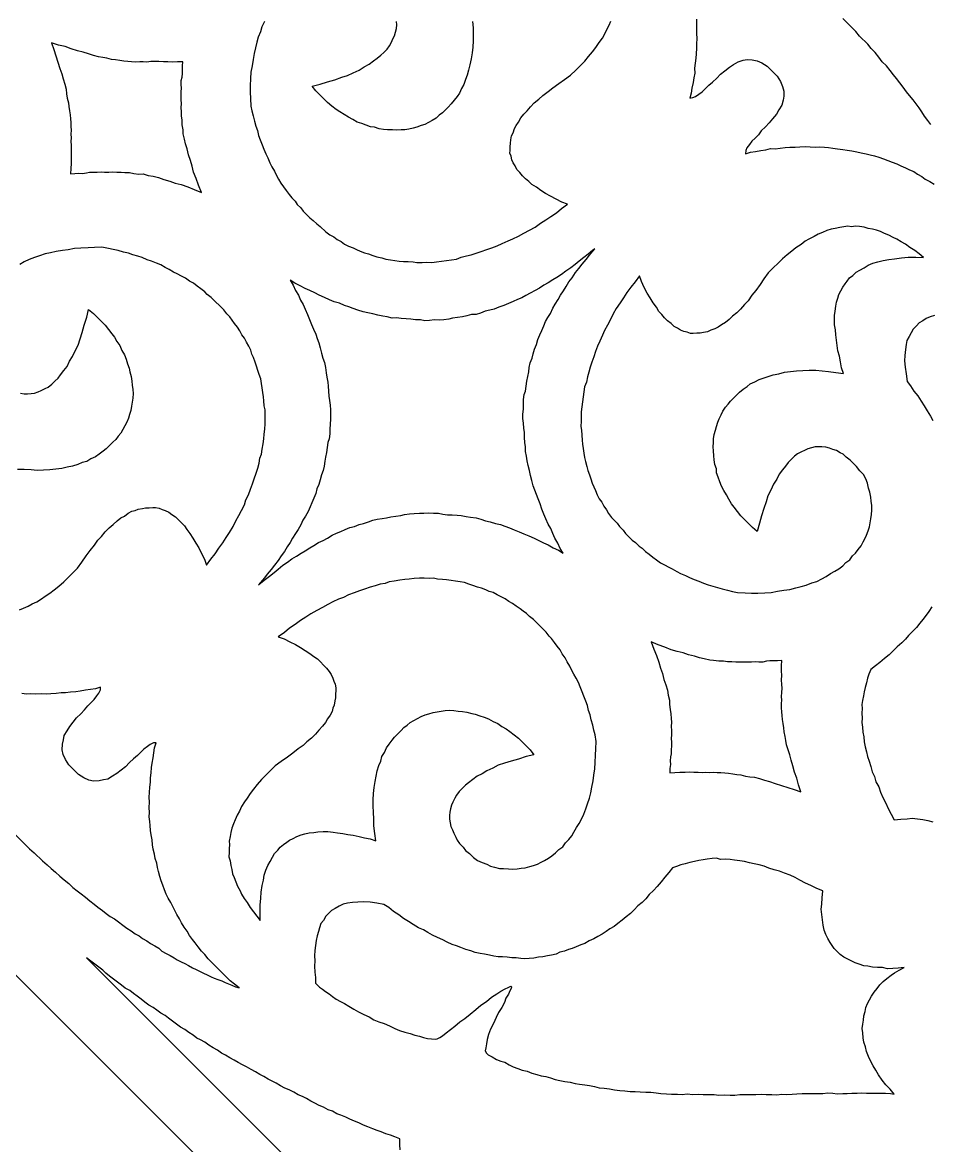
# Model space of a CAD drawing. Extents: x -535 to 535, y -535 to 535.
# Drawn here: x -304.7 to -231.8, y -330.7 to -240.6 of the extents above; entities that cross this region are included whole.
import ezdxf

# ---------------------------------------------------------------- set-up
doc = ezdxf.new("R2010")
doc.units = 0
doc.layers.add('LAYER_1', color=18, linetype='CONTINUOUS')
doc.layers.add('LAYER_2', color=150, linetype='CONTINUOUS')

msp = doc.modelspace()

# ---------------------------------------------------------------- linework, layer by layer
at = {"layer": 'LAYER_1'}
for points in [[(-285.253, -240.528), (-285.451, -240.935), (-285.578, -241.338), (-285.742, -241.779), (-285.868, -242.182), (-285.96, -242.62), (-286.089, -243.095), (-286.147, -243.568), (-286.241, -244.078), (-286.336, -244.588), (-286.359, -245.095), (-286.385, -245.674), (-286.407, -246.181), (-286.357, -246.685), (-286.348, -247.299), (-286.257, -247.693), (-286.166, -248.086), (-286.041, -248.514), (-285.95, -248.908), (-285.821, -249.263), (-285.73, -249.657), (-285.601, -250.013), (-285.438, -250.403), (-285.309, -250.759), (-285.146, -251.149), (-284.979, -251.467), (-284.816, -251.857), (-284.649, -252.175), (-284.448, -252.528), (-284.316, -252.811), (-284.114, -253.163), (-283.948, -253.481), (-283.709, -253.796), (-283.504, -254.076), (-283.265, -254.391), (-283.061, -254.671), (-282.784, -254.947), (-282.614, -255.193), (-282.337, -255.47), (-282.133, -255.75), (-281.614, -256.269), (-281.334, -256.473), (-281.057, -256.75), (-280.777, -256.955), (-280.327, -257.405), (-280.012, -257.644), (-279.694, -257.81), (-279.414, -258.015), (-279.097, -258.181), (-278.816, -258.386), (-278.499, -258.552), (-278.143, -258.681), (-277.86, -258.813), (-277.576, -258.945), (-277.221, -259.074), (-276.9, -259.168), (-276.544, -259.297), (-276.223, -259.391), (-275.829, -259.482), (-275.508, -259.576), (-275.149, -259.633), (-274.79, -259.689), (-274.431, -259.745), (-274.107, -259.767), (-273.71, -259.786), (-273.314, -259.804), (-273.027, -259.864), (-272.593, -259.844), (-272.23, -259.828), (-271.834, -259.847), (-271.434, -259.793), (-271.034, -259.739), (-270.634, -259.685), (-270.234, -259.631), (-269.834, -259.577), (-269.465, -259.417), (-269.028, -259.325), (-268.662, -259.236), (-268.259, -259.11), (-267.856, -258.984), (-267.415, -258.82), (-267.012, -258.693), (-266.571, -258.529), (-266.165, -258.331), (-265.686, -258.129), (-265.317, -257.968), (-264.873, -257.731), (-264.429, -257.495), (-263.985, -257.258), (-263.54, -257.021), (-263.093, -256.713), (-262.684, -256.441), (-262.274, -256.17), (-261.827, -255.861), (-261.414, -255.518), (-260.929, -255.171), (-261.391, -255.011), (-261.851, -254.778), (-262.31, -254.545), (-262.697, -254.31), (-263.084, -254.074), (-263.434, -253.8), (-263.786, -253.599), (-264.029, -253.357), (-264.309, -253.152), (-264.551, -252.91), (-264.755, -252.63), (-264.997, -252.388), (-265.129, -252.104), (-265.299, -251.859), (-265.397, -251.61), (-265.456, -251.324), (-265.554, -251.075), (-265.544, -250.858), (-265.531, -250.568), (-265.518, -250.278), (-265.471, -250.023), (-265.42, -249.696), (-265.3, -249.438), (-265.177, -249.107), (-265.057, -248.849), (-264.865, -248.587), (-264.67, -248.253), (-264.439, -247.954), (-264.175, -247.689), (-263.907, -247.352), (-263.604, -247.049), (-263.229, -246.744), (-262.927, -246.441), (-262.479, -246.132), (-262.104, -245.826), (-261.619, -245.479), (-261.172, -245.17), (-260.686, -244.824), (-260.27, -244.408), (-259.93, -244.067), (-259.552, -243.689), (-259.246, -243.314), (-258.94, -242.939), (-258.672, -242.602), (-258.401, -242.192), (-258.133, -241.855), (-257.976, -241.559), (-257.777, -241.153), (-257.581, -240.819), (-257.458, -240.488)], [(-268.555, -240.51), (-268.505, -241.014), (-268.493, -241.556), (-268.515, -242.063), (-268.538, -242.57), (-268.595, -243.042), (-268.652, -243.514), (-268.781, -243.99), (-268.873, -244.428), (-268.999, -244.831), (-269.122, -245.162), (-269.249, -245.565), (-269.444, -245.899), (-269.605, -246.267), (-269.797, -246.529), (-270.028, -246.828), (-270.258, -247.128), (-270.522, -247.392), (-270.749, -247.619), (-270.976, -247.846), (-271.238, -248.038), (-271.465, -248.265), (-271.799, -248.461), (-272.095, -248.619), (-272.391, -248.776), (-272.684, -248.861), (-273.014, -248.985), (-273.307, -249.07), (-273.673, -249.158), (-274, -249.209), (-274.29, -249.222), (-274.652, -249.238), (-274.976, -249.216), (-275.373, -249.198), (-275.697, -249.176), (-276.056, -249.119), (-276.412, -248.991), (-276.736, -248.969), (-277.092, -248.84), (-277.448, -248.711), (-277.803, -248.583), (-278.156, -248.381), (-278.508, -248.18), (-278.861, -247.979), (-279.213, -247.778), (-279.493, -247.573), (-279.843, -247.3), (-280.192, -247.026), (-281.126, -246.092), (-281.435, -245.708), (-280.776, -245.534), (-280.191, -245.363), (-279.605, -245.193), (-279.054, -244.988), (-278.578, -244.858), (-278.134, -244.622), (-277.655, -244.42), (-277.245, -244.149), (-276.839, -243.95), (-276.502, -243.682), (-276.203, -243.452), (-275.903, -243.222), (-275.676, -242.995), (-275.412, -242.73), (-275.219, -242.469), (-275.062, -242.172), (-274.942, -241.914), (-274.822, -241.656), (-274.737, -241.363), (-274.651, -241.07), (-274.638, -240.78), (-274.663, -240.528)], [(-250.596, -240.316), (-250.577, -240.713), (-250.593, -241.075), (-250.575, -241.472), (-250.556, -241.869), (-250.576, -242.303), (-250.592, -242.665), (-250.611, -243.1), (-250.627, -243.462), (-250.681, -243.862), (-250.735, -244.262), (-250.716, -244.659), (-250.805, -245.024), (-250.859, -245.424), (-250.95, -245.862), (-251.004, -246.262), (-251.13, -246.665), (-250.875, -246.617), (-250.655, -246.535), (-250.393, -246.343), (-250.132, -246.151), (-249.867, -245.886), (-249.602, -245.621), (-249.303, -245.391), (-248.963, -245.051), (-248.66, -244.748), (-248.323, -244.48), (-247.948, -244.174), (-247.614, -243.979), (-247.242, -243.746), (-246.839, -243.619), (-246.512, -243.569), (-246.115, -243.587), (-245.721, -243.678), (-245.331, -243.842), (-244.909, -244.112), (-244.112, -244.909), (-243.842, -245.331), (-243.678, -245.721), (-243.587, -246.115), (-243.569, -246.512), (-243.619, -246.839), (-243.746, -247.242), (-243.979, -247.614), (-244.174, -247.948), (-244.48, -248.323), (-244.748, -248.66), (-245.051, -248.963), (-245.391, -249.303), (-245.621, -249.602), (-245.886, -249.867), (-246.151, -250.132), (-246.343, -250.393), (-246.535, -250.655), (-246.617, -250.875), (-246.665, -251.13), (-246.262, -251.004), (-245.862, -250.95), (-245.424, -250.859), (-245.024, -250.805), (-244.659, -250.716), (-244.262, -250.735), (-243.862, -250.681), (-243.462, -250.627), (-243.1, -250.611), (-242.665, -250.592), (-242.303, -250.576), (-241.869, -250.556), (-241.472, -250.575), (-241.075, -250.593), (-240.713, -250.577), (-240.316, -250.596), (-239.992, -250.618), (-239.633, -250.674), (-239.274, -250.73), (-238.843, -250.784), (-238.484, -250.84), (-238.125, -250.896), (-237.732, -250.987), (-237.373, -251.044), (-236.979, -251.135), (-236.658, -251.229), (-236.299, -251.285), (-235.943, -251.414), (-235.588, -251.543), (-235.232, -251.671), (-234.876, -251.8), (-234.521, -251.929), (-234.203, -252.096), (-233.812, -252.259), (-233.495, -252.426), (-233.139, -252.554), (-232.859, -252.759), (-232.506, -252.96), (-232.226, -253.165), (-231.874, -253.366), (-231.521, -253.567)], [(-231.778, -248.772), (-232.017, -248.457), (-232.291, -248.108), (-232.492, -247.755), (-232.731, -247.44), (-232.97, -247.126), (-233.209, -246.811), (-233.483, -246.462), (-233.722, -246.147), (-233.996, -245.798), (-234.269, -245.449), (-234.543, -245.099), (-234.782, -244.785), (-235.056, -244.435), (-235.329, -244.086), (-235.675, -243.74), (-235.949, -243.391), (-236.257, -243.007), (-236.569, -242.695), (-236.842, -242.346), (-237.5, -241.689), (-237.808, -241.305), (-238.846, -240.267)], [(-304.911, -287.733), (-304.58, -287.61), (-304.212, -287.449), (-303.878, -287.254), (-303.509, -287.093), (-303.137, -286.859), (-302.838, -286.629), (-302.466, -286.396), (-302.129, -286.128), (-301.754, -285.822), (-301.341, -285.479), (-300.963, -285.1), (-300.585, -284.722), (-300.245, -284.382), (-299.898, -283.897), (-299.551, -283.411), (-299.242, -282.964), (-298.899, -282.551), (-298.627, -282.142), (-298.325, -281.839), (-298.019, -281.464), (-297.717, -281.162), (-297.379, -280.894), (-297.077, -280.591), (-296.778, -280.361), (-296.481, -280.203), (-296.182, -279.973), (-295.886, -279.816), (-295.631, -279.768), (-295.373, -279.648), (-295.045, -279.598), (-294.79, -279.55), (-294.5, -279.537), (-294.211, -279.524), (-293.993, -279.515), (-293.707, -279.574), (-293.458, -279.672), (-293.209, -279.769), (-292.926, -279.901), (-292.681, -280.071), (-292.401, -280.275), (-291.674, -281.002), (-291.469, -281.282), (-291.23, -281.597), (-290.995, -281.984), (-290.759, -282.371), (-290.523, -282.758), (-290.29, -283.218), (-290.058, -283.677), (-289.898, -284.14), (-289.551, -283.655), (-289.207, -283.242), (-288.898, -282.794), (-288.589, -282.347), (-288.318, -281.937), (-288.047, -281.528), (-287.773, -281.046), (-287.536, -280.602), (-287.299, -280.158), (-287.101, -279.751), (-286.864, -279.307), (-286.738, -278.904), (-286.539, -278.497), (-286.375, -278.056), (-286.211, -277.615), (-286.085, -277.212), (-285.92, -276.771), (-285.794, -276.368), (-285.668, -275.965), (-285.614, -275.565), (-285.491, -275.234), (-285.437, -274.834), (-285.345, -274.397), (-285.291, -273.997), (-285.275, -273.635), (-285.222, -273.235), (-285.202, -272.8), (-285.186, -272.438), (-285.205, -272.041), (-285.189, -271.679), (-285.283, -271.358), (-285.301, -270.961), (-285.323, -270.637), (-285.38, -270.278), (-285.436, -269.919), (-285.492, -269.56), (-285.549, -269.201), (-285.677, -268.846), (-285.772, -268.525), (-285.9, -268.169), (-285.995, -267.848), (-286.123, -267.492), (-286.255, -267.209), (-286.35, -266.888), (-286.516, -266.57), (-286.683, -266.252), (-286.849, -265.934), (-287.054, -265.654), (-287.22, -265.336), (-287.425, -265.056), (-287.664, -264.741), (-287.834, -264.496), (-288.038, -264.216), (-288.28, -263.974), (-288.519, -263.659), (-289.523, -262.655), (-289.838, -262.416), (-290.045, -262.209), (-290.36, -261.97), (-290.64, -261.765), (-290.955, -261.526), (-291.273, -261.36), (-291.587, -261.121), (-291.905, -260.954), (-292.258, -260.753), (-292.541, -260.621), (-292.893, -260.419), (-293.211, -260.253), (-293.564, -260.052), (-293.919, -259.923), (-294.31, -259.759), (-294.665, -259.631), (-295.056, -259.467), (-295.411, -259.338), (-295.805, -259.248), (-296.161, -259.119), (-296.554, -259.028), (-296.982, -258.902), (-297.376, -258.811), (-297.769, -258.72), (-298.308, -258.636), (-298.887, -258.661), (-299.394, -258.684), (-299.974, -258.71), (-300.48, -258.732), (-300.991, -258.827), (-301.463, -258.884), (-301.973, -258.979), (-302.411, -259.071), (-302.849, -259.162), (-303.29, -259.326), (-303.693, -259.453), (-304.134, -259.617), (-304.54, -259.816), (-304.874, -260.011)], [(-304.827, -270.345), (-304.54, -270.405), (-304.25, -270.392), (-303.961, -270.379), (-303.706, -270.332), (-303.413, -270.247), (-303.154, -270.127), (-302.858, -269.969), (-302.6, -269.849), (-302.301, -269.619), (-302.074, -269.392), (-301.809, -269.127), (-301.617, -268.866), (-301.349, -268.529), (-301.081, -268.192), (-300.882, -267.785), (-300.649, -267.413), (-300.447, -266.935), (-300.21, -266.49), (-300.043, -265.977), (-299.876, -265.464), (-299.705, -264.878), (-299.497, -264.254), (-299.361, -263.634), (-298.977, -263.942), (-298.042, -264.876), (-297.769, -265.226), (-297.495, -265.575), (-297.291, -265.855), (-297.089, -266.207), (-296.85, -266.522), (-296.687, -266.912), (-296.486, -267.265), (-296.357, -267.621), (-296.228, -267.976), (-296.099, -268.332), (-296.04, -268.619), (-295.949, -269.012), (-295.893, -269.371), (-295.871, -269.695), (-295.814, -270.054), (-295.793, -270.378), (-295.809, -270.741), (-295.859, -271.068), (-295.91, -271.396), (-295.961, -271.723), (-296.084, -272.054), (-296.169, -272.347), (-296.292, -272.678), (-296.45, -272.974), (-296.608, -273.27), (-296.765, -273.566), (-296.992, -273.793), (-297.184, -274.054), (-297.411, -274.281), (-297.676, -274.546), (-297.941, -274.811), (-298.202, -275.003), (-298.502, -275.233), (-298.801, -275.463), (-299.17, -275.624), (-299.504, -275.82), (-299.869, -275.908), (-300.237, -276.069), (-300.641, -276.195), (-301.078, -276.287), (-301.516, -276.379), (-301.988, -276.436), (-302.461, -276.493), (-302.968, -276.515), (-303.475, -276.538), (-303.979, -276.488), (-304.52, -276.476), (-305.062, -276.464)], [(-231.495, -264.107), (-231.825, -264.23), (-232.156, -264.353), (-232.418, -264.546), (-232.714, -264.703), (-232.941, -264.93), (-233.205, -265.195), (-233.363, -265.491), (-233.521, -265.787), (-233.716, -266.121), (-233.767, -266.449), (-233.821, -266.849), (-233.878, -267.321), (-233.897, -267.755), (-233.847, -268.259), (-233.763, -268.798), (-233.681, -269.408), (-233.408, -269.758), (-233.137, -270.179), (-232.829, -270.563), (-232.559, -270.985), (-232.323, -271.372), (-232.087, -271.759), (-231.817, -272.181), (-231.615, -272.533)], [(-231.701, -287.5), (-231.934, -287.871), (-232.164, -288.171), (-232.432, -288.508), (-232.662, -288.807), (-232.93, -289.144), (-233.233, -289.447), (-233.573, -289.787), (-233.803, -290.087), (-234.106, -290.389), (-234.481, -290.695), (-234.783, -290.997), (-235.124, -291.338), (-235.499, -291.644), (-235.874, -291.949), (-236.211, -292.217), (-236.586, -292.523), (-236.747, -292.892), (-236.87, -293.222), (-236.958, -293.588), (-237.047, -293.953), (-237.135, -294.318), (-237.186, -294.646), (-237.275, -295.011), (-237.325, -295.339), (-237.303, -295.663), (-237.32, -296.025), (-237.301, -296.422), (-237.317, -296.784), (-237.261, -297.143), (-237.242, -297.54), (-237.151, -297.933), (-237.133, -298.33), (-237.042, -298.723), (-236.951, -299.117), (-236.86, -299.51), (-236.731, -299.866), (-236.605, -300.294), (-236.48, -300.722), (-236.316, -301.113), (-236.191, -301.541), (-235.955, -301.928), (-235.829, -302.356), (-235.631, -302.781), (-235.399, -303.24), (-235.201, -303.665), (-234.968, -304.125), (-234.736, -304.584), (-234.191, -304.524), (-233.684, -304.502), (-233.284, -304.448), (-232.852, -304.501), (-232.421, -304.554), (-232.028, -304.645), (-231.634, -304.736)], [(-306.914, -304.11), (-304.11, -306.914), (-303.726, -307.222), (-303.068, -307.88), (-302.684, -308.188), (-302.373, -308.5), (-302.024, -308.773), (-301.678, -309.119), (-301.328, -309.393), (-300.944, -309.701), (-300.633, -310.013), (-300.284, -310.286), (-299.969, -310.525), (-299.62, -310.799), (-299.271, -311.073), (-298.921, -311.346), (-298.607, -311.585), (-298.257, -311.859), (-297.943, -312.098), (-297.628, -312.337), (-297.275, -312.538), (-296.961, -312.777), (-296.611, -313.051), (-296.297, -313.29), (-295.944, -313.491), (-295.63, -313.73), (-295.312, -313.897), (-295.032, -314.101), (-294.679, -314.303), (-294.399, -314.507), (-294.047, -314.708), (-293.729, -314.875), (-293.487, -315.117), (-293.134, -315.318), (-292.816, -315.485), (-292.498, -315.651), (-292.253, -315.821), (-291.935, -315.988), (-291.652, -316.12), (-291.334, -316.286), (-291.016, -316.453), (-290.733, -316.585), (-290.415, -316.752), (-290.131, -316.884), (-289.848, -317.016), (-289.53, -317.182), (-289.282, -317.28), (-288.998, -317.412), (-288.677, -317.506), (-288.394, -317.638), (-288.145, -317.735), (-287.862, -317.867), (-287.579, -317.999), (-287.292, -318.059), (-287.642, -317.785), (-287.991, -317.512), (-289.756, -315.747), (-290.029, -315.397), (-290.306, -315.121), (-290.58, -314.771), (-290.819, -314.457), (-291.023, -314.177), (-291.262, -313.862), (-291.464, -313.509), (-291.703, -313.195), (-291.904, -312.842), (-292.07, -312.524), (-292.272, -312.172), (-292.438, -311.854), (-292.605, -311.536), (-292.772, -311.218), (-292.973, -310.866), (-293.139, -310.548), (-293.268, -310.192), (-293.397, -309.836), (-293.526, -309.481), (-293.655, -309.125), (-293.745, -308.731), (-293.84, -308.41), (-293.896, -308.051), (-294.025, -307.696), (-294.081, -307.337), (-294.172, -306.943), (-294.229, -306.584), (-294.247, -306.188), (-294.338, -305.794), (-294.394, -305.435), (-294.413, -305.039), (-294.435, -304.714), (-294.491, -304.355), (-294.475, -303.993), (-294.494, -303.596), (-294.474, -303.162), (-294.493, -302.765), (-294.477, -302.403), (-294.457, -301.969), (-294.404, -301.569), (-294.388, -301.206), (-294.334, -300.806), (-294.314, -300.372), (-294.264, -300.044), (-294.172, -299.607), (-294.118, -299.207), (-294.064, -298.807), (-293.938, -298.404), (-294.155, -298.413), (-294.414, -298.533), (-294.637, -298.688), (-294.937, -298.918), (-295.201, -299.182), (-295.428, -299.409), (-295.765, -299.677), (-296.068, -299.98), (-296.408, -300.32), (-296.745, -300.588), (-297.083, -300.856), (-297.454, -301.089), (-297.826, -301.323), (-298.154, -301.373), (-298.519, -301.462), (-298.954, -301.481), (-299.347, -301.39), (-299.737, -301.227), (-300.159, -300.956), (-300.956, -300.159), (-301.227, -299.737), (-301.39, -299.347), (-301.481, -298.954), (-301.462, -298.519), (-301.373, -298.154), (-301.323, -297.826), (-301.089, -297.454), (-300.856, -297.083), (-300.588, -296.745), (-300.32, -296.408), (-299.98, -296.068), (-299.677, -295.765), (-299.409, -295.428), (-299.182, -295.201), (-298.918, -294.937), (-298.688, -294.637), (-298.533, -294.414), (-298.413, -294.155), (-298.404, -293.938), (-298.807, -294.064), (-299.207, -294.118), (-299.607, -294.172), (-300.044, -294.264), (-300.372, -294.314), (-300.806, -294.334), (-301.206, -294.388), (-301.569, -294.404), (-301.969, -294.457), (-302.403, -294.477), (-302.765, -294.493), (-303.162, -294.474), (-303.596, -294.494), (-303.993, -294.475), (-304.355, -294.491), (-304.714, -294.435)], [(-274.364, -331.063), (-274.383, -330.666), (-274.398, -330.197), (-274.788, -330.033), (-275.144, -329.905), (-275.5, -329.776), (-275.89, -329.612), (-276.211, -329.518), (-276.567, -329.389), (-276.957, -329.226), (-277.313, -329.097), (-277.665, -328.896), (-278.021, -328.767), (-278.411, -328.604), (-278.729, -328.437), (-279.12, -328.274), (-279.441, -328.18), (-279.793, -327.978), (-280.149, -327.85), (-280.501, -327.648), (-280.857, -327.52), (-281.21, -327.318), (-281.527, -327.152), (-281.88, -326.951), (-282.198, -326.784), (-282.553, -326.655), (-282.906, -326.454), (-283.258, -326.253), (-283.614, -326.124), (-283.967, -325.923), (-284.319, -325.722), (-284.637, -325.555), (-284.955, -325.388), (-285.307, -325.187), (-285.625, -325.02), (-285.978, -324.819), (-286.33, -324.618), (-286.683, -324.417), (-287.001, -324.25), (-287.353, -324.049), (-287.671, -323.882), (-288.024, -323.681), (-288.376, -323.48), (-288.694, -323.313), (-289.009, -323.074), (-289.361, -322.873), (-289.714, -322.672), (-290.028, -322.433), (-290.381, -322.232), (-290.664, -322.1), (-290.979, -321.861), (-291.331, -321.659), (-291.646, -321.42), (-291.998, -321.219), (-292.313, -320.98), (-292.628, -320.741), (-292.942, -320.502), (-293.222, -320.298), (-293.575, -320.096), (-293.89, -319.857), (-294.17, -319.653), (-294.522, -319.452), (-294.837, -319.213), (-295.151, -318.974), (-295.466, -318.735), (-295.746, -318.53), (-296.061, -318.291), (-296.413, -318.09), (-296.728, -317.851), (-297.043, -317.612), (-297.357, -317.373), (-297.672, -317.134), (-297.987, -316.895), (-298.229, -316.653), (-298.544, -316.414), (-298.858, -316.174), (-299.173, -315.935), (-299.522, -315.661), (-270.556, -344.627)]]:
    msp.add_lwpolyline(points, dxfattribs=at)
for points in [[(-300.457, -252.725), (-300.148, -252.681), (-299.841, -252.704), (-299.531, -252.66), (-299.291, -252.617), (-298.948, -252.606), (-298.674, -252.596), (-298.331, -252.585), (-298.093, -252.611), (-297.75, -252.599), (-297.408, -252.588), (-297.101, -252.611), (-296.758, -252.6), (-296.451, -252.624), (-296.076, -252.645), (-295.735, -252.702), (-295.327, -252.757), (-294.984, -252.745), (-294.578, -252.868), (-294.169, -252.922), (-293.763, -253.046), (-293.323, -253.202), (-292.848, -253.322), (-292.409, -253.479), (-291.934, -253.599), (-291.393, -253.786), (-290.887, -254.009), (-290.313, -254.229), (-290.533, -253.654), (-290.72, -253.113), (-290.942, -252.608), (-291.063, -252.133), (-291.184, -251.658), (-291.34, -251.219), (-291.461, -250.744), (-291.584, -250.337), (-291.674, -249.964), (-291.761, -249.522), (-291.785, -249.215), (-291.84, -248.806), (-291.861, -248.431), (-291.918, -248.091), (-291.907, -247.748), (-291.93, -247.441), (-291.919, -247.099), (-291.943, -246.791), (-291.931, -246.449), (-291.922, -246.175), (-291.91, -245.832), (-291.936, -245.594), (-291.924, -245.251), (-291.847, -244.975), (-291.837, -244.701), (-291.826, -244.358), (-291.816, -244.084), (-291.805, -243.742), (-292.216, -243.756), (-292.627, -243.77), (-293.002, -243.748), (-293.345, -243.76), (-293.721, -243.738), (-294.028, -243.715), (-294.37, -243.726), (-294.68, -243.771), (-294.987, -243.747), (-295.261, -243.757), (-295.603, -243.768), (-295.91, -243.744), (-296.217, -243.721), (-296.525, -243.697), (-296.865, -243.64), (-297.205, -243.583), (-297.512, -243.559), (-297.885, -243.469), (-298.225, -243.412), (-298.566, -243.355), (-298.972, -243.232), (-299.378, -243.109), (-299.785, -242.986), (-300.26, -242.866), (-300.768, -242.712), (-301.24, -242.523), (-301.784, -242.404), (-302.325, -242.217), (-302.138, -242.758), (-301.984, -243.266), (-301.83, -243.774), (-301.676, -244.282), (-301.52, -244.722), (-301.397, -245.128), (-301.274, -245.534), (-301.151, -245.941), (-301.129, -246.316), (-301.073, -246.656), (-300.983, -247.03), (-300.959, -247.337), (-300.902, -247.677), (-300.845, -248.017), (-300.821, -248.324), (-300.797, -248.631), (-300.774, -248.939), (-300.75, -249.246), (-300.795, -249.555), (-300.771, -249.862), (-300.78, -250.136), (-300.756, -250.443), (-300.768, -250.786), (-300.746, -251.161), (-300.758, -251.504), (-300.772, -251.915), (-300.786, -252.326), (-300.8, -252.737)], [(-255.47, -282.337), (-255.193, -282.614), (-254.947, -282.784), (-254.671, -283.061), (-254.391, -283.265), (-254.076, -283.504), (-253.796, -283.709), (-253.481, -283.948), (-253.163, -284.114), (-252.811, -284.316), (-252.528, -284.448), (-252.175, -284.649), (-251.857, -284.816), (-251.467, -284.979), (-251.149, -285.146), (-250.759, -285.309), (-250.403, -285.438), (-250.013, -285.601), (-249.657, -285.73), (-249.263, -285.821), (-248.908, -285.95), (-248.514, -286.041), (-248.086, -286.166), (-247.693, -286.257), (-247.299, -286.348), (-246.685, -286.357), (-246.181, -286.407), (-245.674, -286.385), (-245.095, -286.359), (-244.588, -286.336), (-244.078, -286.241), (-243.568, -286.147), (-243.095, -286.089), (-242.62, -285.96), (-242.182, -285.868), (-241.779, -285.742), (-241.338, -285.578), (-240.935, -285.451), (-240.528, -285.253), (-240.194, -285.057), (-239.822, -284.824), (-239.489, -284.628), (-239.155, -284.433), (-238.855, -284.203), (-238.591, -283.938), (-238.291, -283.708), (-238.061, -283.409), (-237.834, -283.182), (-237.604, -282.882), (-237.374, -282.583), (-237.216, -282.287), (-237.059, -281.991), (-236.939, -281.732), (-236.816, -281.402), (-236.692, -281.071), (-236.642, -280.743), (-236.591, -280.416), (-236.54, -280.088), (-236.524, -279.726), (-236.508, -279.364), (-236.565, -279.005), (-236.586, -278.681), (-236.677, -278.287), (-236.772, -277.966), (-236.863, -277.573), (-236.991, -277.217), (-237.193, -276.865), (-237.469, -276.588), (-237.743, -276.238), (-238.262, -275.719), (-238.577, -275.48), (-238.819, -275.238), (-239.068, -275.141), (-239.348, -274.936), (-239.634, -274.877), (-239.918, -274.745), (-240.204, -274.685), (-240.528, -274.663), (-240.78, -274.638), (-241.07, -274.651), (-241.363, -274.737), (-241.656, -274.822), (-241.914, -274.942), (-242.172, -275.062), (-242.469, -275.219), (-242.73, -275.412), (-242.995, -275.676), (-243.222, -275.903), (-243.452, -276.203), (-243.682, -276.502), (-243.95, -276.839), (-244.149, -277.245), (-244.42, -277.655), (-244.622, -278.134), (-244.858, -278.578), (-244.988, -279.054), (-245.193, -279.605), (-245.363, -280.191), (-245.534, -280.776), (-245.708, -281.435), (-246.092, -281.126), (-247.026, -280.192), (-247.3, -279.843), (-247.573, -279.493), (-247.778, -279.213), (-247.979, -278.861), (-248.18, -278.508), (-248.381, -278.156), (-248.583, -277.803), (-248.711, -277.448), (-248.84, -277.092), (-248.969, -276.736), (-248.991, -276.412), (-249.119, -276.056), (-249.176, -275.697), (-249.198, -275.373), (-249.216, -274.976), (-249.238, -274.652), (-249.222, -274.29), (-249.209, -274), (-249.158, -273.673), (-249.07, -273.307), (-248.985, -273.014), (-248.861, -272.684), (-248.776, -272.391), (-248.619, -272.095), (-248.461, -271.799), (-248.265, -271.465), (-248.038, -271.238), (-247.846, -270.976), (-247.619, -270.749), (-247.392, -270.522), (-247.128, -270.258), (-246.828, -270.028), (-246.529, -269.797), (-246.267, -269.605), (-245.899, -269.444), (-245.565, -269.249), (-245.162, -269.122), (-244.831, -268.999), (-244.428, -268.873), (-243.99, -268.781), (-243.514, -268.652), (-243.042, -268.595), (-242.57, -268.538), (-242.063, -268.515), (-241.556, -268.493), (-241.014, -268.505), (-240.51, -268.555), (-240.007, -268.605), (-239.396, -268.686), (-238.785, -268.767), (-238.945, -268.305), (-239.033, -267.839), (-239.121, -267.373), (-239.246, -266.945), (-239.3, -266.513), (-239.353, -266.082), (-239.406, -265.651), (-239.424, -265.254), (-239.515, -264.86), (-239.499, -264.498), (-239.518, -264.101), (-239.467, -263.774), (-239.413, -263.374), (-239.363, -263.046), (-239.24, -262.716), (-239.154, -262.423), (-238.997, -262.127), (-238.839, -261.831), (-238.647, -261.569), (-238.492, -261.345), (-238.3, -261.084), (-238.038, -260.892), (-237.774, -260.627), (-237.477, -260.469), (-237.143, -260.274), (-236.809, -260.078), (-236.441, -259.917), (-236.038, -259.791), (-235.6, -259.699), (-235.162, -259.607), (-234.69, -259.55), (-234.145, -259.49), (-233.6, -259.43), (-232.986, -259.439), (-232.372, -259.448), (-232.722, -259.174), (-233.071, -258.9), (-233.458, -258.664), (-233.807, -258.391), (-234.16, -258.19), (-234.512, -257.988), (-234.795, -257.856), (-235.148, -257.655), (-235.504, -257.526), (-235.822, -257.36), (-236.143, -257.266), (-236.464, -257.171), (-236.823, -257.115), (-237.144, -257.021), (-237.503, -256.965), (-237.827, -256.943), (-238.154, -256.993), (-238.441, -256.934), (-238.768, -256.985), (-239.096, -257.035), (-239.461, -257.124), (-239.789, -257.174), (-240.12, -257.297), (-240.488, -257.458), (-240.819, -257.581), (-241.153, -257.777), (-241.559, -257.976), (-241.855, -258.133), (-242.192, -258.401), (-242.602, -258.672), (-242.939, -258.94), (-243.314, -259.246), (-243.689, -259.552), (-244.067, -259.93), (-244.408, -260.27), (-244.824, -260.686), (-245.17, -261.172), (-245.479, -261.619), (-245.826, -262.104), (-246.132, -262.479), (-246.441, -262.927), (-246.744, -263.229), (-247.049, -263.604), (-247.352, -263.907), (-247.689, -264.175), (-247.954, -264.439), (-248.253, -264.67), (-248.587, -264.865), (-248.849, -265.057), (-249.107, -265.177), (-249.438, -265.3), (-249.696, -265.42), (-250.023, -265.471), (-250.278, -265.518), (-250.568, -265.531), (-250.858, -265.544), (-251.075, -265.554), (-251.324, -265.456), (-251.61, -265.397), (-251.859, -265.299), (-252.104, -265.129), (-252.388, -264.997), (-252.63, -264.755), (-252.91, -264.551), (-253.152, -264.309), (-253.357, -264.029), (-253.599, -263.786), (-253.8, -263.434), (-254.074, -263.084), (-254.31, -262.697), (-254.545, -262.31), (-254.778, -261.851), (-255.011, -261.391), (-255.171, -260.929), (-255.518, -261.414), (-255.861, -261.827), (-256.17, -262.274), (-256.441, -262.684), (-256.713, -263.093), (-257.021, -263.54), (-257.258, -263.985), (-257.495, -264.429), (-257.731, -264.873), (-257.968, -265.317), (-258.129, -265.686), (-258.331, -266.165), (-258.529, -266.571), (-258.693, -267.012), (-258.82, -267.415), (-258.984, -267.856), (-259.11, -268.259), (-259.236, -268.662), (-259.325, -269.028), (-259.417, -269.465), (-259.577, -269.834), (-259.631, -270.234), (-259.685, -270.634), (-259.739, -271.034), (-259.793, -271.434), (-259.847, -271.834), (-259.828, -272.23), (-259.844, -272.593), (-259.864, -273.027), (-259.804, -273.314), (-259.786, -273.71), (-259.767, -274.107), (-259.745, -274.431), (-259.689, -274.79), (-259.633, -275.149), (-259.576, -275.508), (-259.482, -275.829), (-259.391, -276.223), (-259.297, -276.544), (-259.168, -276.9), (-259.074, -277.221), (-258.945, -277.576), (-258.813, -277.86), (-258.681, -278.143), (-258.552, -278.499), (-258.386, -278.816), (-258.181, -279.097), (-258.015, -279.414), (-257.81, -279.694), (-257.644, -280.012), (-257.405, -280.327), (-256.955, -280.777), (-256.75, -281.057), (-256.473, -281.334), (-256.269, -281.614), (-255.75, -282.133)], [(-285.53, -285.567), (-285.155, -285.261), (-284.855, -285.031), (-284.48, -284.725), (-284.143, -284.457), (-283.768, -284.152), (-283.396, -283.918), (-283.059, -283.65), (-282.687, -283.417), (-282.316, -283.184), (-281.982, -282.988), (-281.61, -282.755), (-281.276, -282.559), (-280.904, -282.326), (-280.536, -282.165), (-280.202, -281.97), (-279.83, -281.736), (-279.461, -281.575), (-279.131, -281.452), (-278.762, -281.291), (-278.394, -281.13), (-278.028, -281.042), (-277.66, -280.881), (-277.294, -280.792), (-276.891, -280.666), (-276.561, -280.543), (-276.195, -280.455), (-275.795, -280.401), (-275.468, -280.35), (-275.102, -280.262), (-274.702, -280.208), (-274.302, -280.154), (-274.01, -280.069), (-273.61, -280.015), (-273.248, -279.999), (-272.813, -279.979), (-272.451, -279.963), (-272.089, -279.947), (-271.692, -279.966), (-271.295, -279.984), (-270.936, -280.041), (-270.577, -280.097), (-270.181, -280.116), (-269.784, -280.134), (-269.46, -280.156), (-269.066, -280.247), (-268.707, -280.303), (-268.276, -280.356), (-267.882, -280.447), (-267.527, -280.576), (-267.133, -280.667), (-266.705, -280.793), (-266.311, -280.884), (-265.956, -281.012), (-265.6, -281.141), (-265.21, -281.305), (-264.819, -281.468), (-264.429, -281.631), (-264.039, -281.795), (-263.614, -281.993), (-263.224, -282.156), (-262.871, -282.357), (-262.481, -282.521), (-262.094, -282.757), (-261.669, -282.955), (-261.282, -283.19), (-261.518, -282.803), (-261.716, -282.378), (-261.951, -281.991), (-262.115, -281.601), (-262.278, -281.211), (-262.479, -280.858), (-262.677, -280.433), (-262.841, -280.043), (-263.004, -279.653), (-263.13, -279.225), (-263.293, -278.834), (-263.422, -278.479), (-263.551, -278.123), (-263.68, -277.767), (-263.805, -277.339), (-263.896, -276.946), (-263.987, -276.552), (-264.078, -276.159), (-264.169, -275.765), (-264.225, -275.406), (-264.316, -275.013), (-264.3, -274.65), (-264.357, -274.292), (-264.375, -273.895), (-264.394, -273.498), (-264.45, -273.139), (-264.469, -272.742), (-264.525, -272.384), (-264.509, -272.021), (-264.455, -271.621), (-264.474, -271.225), (-264.458, -270.863), (-264.404, -270.463), (-264.318, -270.17), (-264.265, -269.77), (-264.211, -269.37), (-264.122, -269.004), (-264.034, -268.639), (-264.018, -268.277), (-263.929, -267.912), (-263.768, -267.543), (-263.68, -267.178), (-263.591, -266.812), (-263.43, -266.444), (-263.304, -266.041), (-263.143, -265.672), (-262.982, -265.304), (-262.821, -264.935), (-262.698, -264.604), (-262.503, -264.27), (-262.307, -263.937), (-262.108, -263.53), (-261.913, -263.196), (-261.68, -262.824), (-261.484, -262.49), (-261.251, -262.119), (-261.055, -261.785), (-260.822, -261.413), (-260.554, -261.076), (-260.283, -260.666), (-260.015, -260.329), (-259.747, -259.992), (-259.441, -259.617), (-259.173, -259.28), (-258.905, -258.943), (-258.753, -258.755), (-258.941, -258.907), (-259.278, -259.175), (-259.616, -259.443), (-259.991, -259.748), (-260.328, -260.016), (-260.665, -260.284), (-261.074, -260.555), (-261.412, -260.823), (-261.783, -261.057), (-262.117, -261.252), (-262.489, -261.485), (-262.823, -261.681), (-263.195, -261.914), (-263.529, -262.11), (-263.935, -262.309), (-264.269, -262.504), (-264.603, -262.7), (-264.934, -262.823), (-265.302, -262.984), (-265.671, -263.145), (-266.039, -263.305), (-266.443, -263.432), (-266.811, -263.593), (-267.176, -263.681), (-267.542, -263.77), (-267.91, -263.931), (-268.276, -264.019), (-268.638, -264.035), (-269.003, -264.124), (-269.368, -264.212), (-269.768, -264.266), (-270.168, -264.32), (-270.461, -264.405), (-270.861, -264.459), (-271.223, -264.475), (-271.62, -264.456), (-272.02, -264.51), (-272.382, -264.526), (-272.741, -264.47), (-273.138, -264.452), (-273.497, -264.395), (-273.893, -264.377), (-274.29, -264.358), (-274.649, -264.302), (-275.011, -264.318), (-275.405, -264.227), (-275.764, -264.17), (-276.157, -264.079), (-276.551, -263.988), (-276.944, -263.897), (-277.338, -263.807), (-277.766, -263.681), (-278.121, -263.552), (-278.477, -263.423), (-278.833, -263.295), (-279.223, -263.131), (-279.651, -263.006), (-280.042, -262.842), (-280.432, -262.679), (-280.857, -262.481), (-281.209, -262.28), (-281.6, -262.116), (-281.99, -261.953), (-282.377, -261.717), (-282.802, -261.519), (-283.189, -261.283), (-282.953, -261.67), (-282.755, -262.095), (-282.519, -262.482), (-282.356, -262.873), (-282.155, -263.225), (-281.991, -263.615), (-281.793, -264.04), (-281.63, -264.431), (-281.467, -264.821), (-281.303, -265.211), (-281.14, -265.602), (-281.011, -265.957), (-280.882, -266.313), (-280.791, -266.706), (-280.666, -267.135), (-280.575, -267.528), (-280.446, -267.884), (-280.355, -268.277), (-280.302, -268.709), (-280.245, -269.068), (-280.154, -269.461), (-280.133, -269.785), (-280.114, -270.182), (-280.096, -270.579), (-280.039, -270.938), (-279.983, -271.297), (-279.964, -271.693), (-279.946, -272.09), (-279.962, -272.452), (-279.978, -272.814), (-279.997, -273.249), (-280.013, -273.611), (-280.067, -274.011), (-280.152, -274.304), (-280.206, -274.704), (-280.26, -275.104), (-280.349, -275.469), (-280.399, -275.797), (-280.453, -276.197), (-280.542, -276.562), (-280.665, -276.893), (-280.791, -277.296), (-280.88, -277.661), (-281.04, -278.03), (-281.129, -278.395), (-281.29, -278.764), (-281.451, -279.132), (-281.574, -279.463), (-281.735, -279.831), (-281.968, -280.203), (-282.164, -280.537), (-282.325, -280.906), (-282.558, -281.277), (-282.753, -281.611), (-282.987, -281.983), (-283.182, -282.317), (-283.416, -282.689), (-283.649, -283.061), (-283.917, -283.398), (-284.15, -283.77), (-284.456, -284.145), (-284.724, -284.482), (-285.03, -284.857), (-285.26, -285.156), (-285.566, -285.531), (-285.718, -285.719)], [(-285.592, -312.044), (-285.601, -311.43), (-285.541, -310.885), (-285.518, -310.379), (-285.423, -309.868), (-285.331, -309.431), (-285.278, -309.031), (-285.151, -308.627), (-284.99, -308.259), (-284.795, -307.925), (-284.599, -307.591), (-284.442, -307.295), (-284.177, -307.03), (-283.985, -306.769), (-283.723, -306.576), (-283.462, -306.384), (-283.238, -306.23), (-282.942, -306.072), (-282.646, -305.914), (-282.315, -305.791), (-282.022, -305.706), (-281.657, -305.617), (-281.294, -305.601), (-280.967, -305.551), (-280.532, -305.531), (-280.17, -305.515), (-279.739, -305.568), (-279.38, -305.625), (-278.949, -305.678), (-278.555, -305.769), (-278.124, -305.822), (-277.658, -305.91), (-277.23, -306.035), (-276.764, -306.123), (-276.301, -306.283), (-276.382, -305.673), (-276.464, -305.062), (-276.476, -304.52), (-276.488, -303.979), (-276.538, -303.475), (-276.515, -302.968), (-276.493, -302.461), (-276.436, -301.988), (-276.379, -301.516), (-276.287, -301.078), (-276.195, -300.641), (-276.069, -300.237), (-275.908, -299.869), (-275.82, -299.504), (-275.624, -299.17), (-275.463, -298.801), (-275.233, -298.502), (-275.003, -298.202), (-274.811, -297.941), (-274.546, -297.676), (-274.281, -297.411), (-274.054, -297.184), (-273.793, -296.992), (-273.566, -296.765), (-273.27, -296.608), (-272.974, -296.45), (-272.678, -296.292), (-272.347, -296.169), (-272.054, -296.084), (-271.723, -295.961), (-271.396, -295.91), (-271.068, -295.859), (-270.741, -295.809), (-270.378, -295.793), (-270.054, -295.814), (-269.695, -295.871), (-269.371, -295.893), (-269.012, -295.949), (-268.619, -296.04), (-268.332, -296.099), (-267.976, -296.228), (-267.621, -296.357), (-267.265, -296.486), (-266.912, -296.687), (-266.522, -296.85), (-266.207, -297.089), (-265.855, -297.291), (-265.575, -297.495), (-265.226, -297.769), (-264.876, -298.042), (-263.942, -298.977), (-263.634, -299.361), (-264.254, -299.497), (-264.878, -299.705), (-265.464, -299.876), (-265.977, -300.043), (-266.49, -300.21), (-266.935, -300.447), (-267.413, -300.649), (-267.785, -300.882), (-268.192, -301.081), (-268.529, -301.349), (-268.866, -301.617), (-269.127, -301.809), (-269.392, -302.074), (-269.619, -302.301), (-269.849, -302.6), (-269.969, -302.858), (-270.127, -303.154), (-270.247, -303.413), (-270.332, -303.706), (-270.379, -303.961), (-270.392, -304.25), (-270.405, -304.54), (-270.345, -304.827), (-270.286, -305.113), (-270.154, -305.396), (-270.056, -305.645), (-269.89, -305.963), (-269.792, -306.212), (-269.588, -306.492), (-269.311, -306.768), (-269.107, -307.048), (-268.792, -307.288), (-268.481, -307.599), (-268.166, -307.838), (-267.776, -308.001), (-267.42, -308.13), (-267.102, -308.297), (-266.781, -308.391), (-266.387, -308.482), (-266.063, -308.504), (-265.666, -308.522), (-265.342, -308.544), (-264.98, -308.528), (-264.652, -308.477), (-264.325, -308.427), (-263.96, -308.338), (-263.667, -308.253), (-263.336, -308.13), (-263.04, -307.972), (-262.782, -307.852), (-262.448, -307.657), (-262.186, -307.464), (-261.887, -307.234), (-261.622, -306.97), (-261.323, -306.739), (-261.093, -306.44), (-260.828, -306.175), (-260.598, -305.876), (-260.44, -305.58), (-260.207, -305.208), (-260.011, -304.874), (-259.816, -304.54), (-259.617, -304.134), (-259.453, -303.693), (-259.326, -303.29), (-259.162, -302.849), (-259.071, -302.411), (-258.979, -301.973), (-258.884, -301.463), (-258.827, -300.991), (-258.732, -300.48), (-258.71, -299.974), (-258.684, -299.394), (-258.661, -298.887), (-258.636, -298.308), (-258.72, -297.769), (-258.811, -297.376), (-258.902, -296.982), (-259.028, -296.554), (-259.119, -296.161), (-259.248, -295.805), (-259.338, -295.411), (-259.467, -295.056), (-259.631, -294.665), (-259.759, -294.31), (-259.923, -293.919), (-260.052, -293.564), (-260.253, -293.211), (-260.419, -292.893), (-260.621, -292.541), (-260.753, -292.258), (-260.954, -291.905), (-261.121, -291.587), (-261.36, -291.273), (-261.526, -290.955), (-261.765, -290.64), (-261.97, -290.36), (-262.209, -290.045), (-262.416, -289.838), (-262.655, -289.523), (-263.659, -288.519), (-263.974, -288.28), (-264.216, -288.038), (-264.496, -287.834), (-264.741, -287.664), (-265.056, -287.425), (-265.336, -287.22), (-265.654, -287.054), (-265.934, -286.849), (-266.252, -286.683), (-266.57, -286.516), (-266.888, -286.35), (-267.209, -286.255), (-267.492, -286.123), (-267.848, -285.995), (-268.169, -285.9), (-268.525, -285.772), (-268.846, -285.677), (-269.201, -285.549), (-269.56, -285.492), (-269.919, -285.436), (-270.278, -285.38), (-270.637, -285.323), (-270.961, -285.301), (-271.358, -285.283), (-271.679, -285.189), (-272.041, -285.205), (-272.438, -285.186), (-272.8, -285.202), (-273.235, -285.222), (-273.635, -285.275), (-273.997, -285.291), (-274.397, -285.345), (-274.834, -285.437), (-275.234, -285.491), (-275.565, -285.614), (-275.965, -285.668), (-276.368, -285.794), (-276.771, -285.92), (-277.212, -286.085), (-277.615, -286.211), (-278.056, -286.375), (-278.497, -286.539), (-278.904, -286.738), (-279.307, -286.864), (-279.751, -287.101), (-280.158, -287.299), (-280.602, -287.536), (-281.046, -287.773), (-281.528, -288.047), (-281.937, -288.318), (-282.347, -288.589), (-282.794, -288.898), (-283.242, -289.207), (-283.655, -289.551), (-284.14, -289.898), (-283.677, -290.058), (-283.218, -290.29), (-282.758, -290.523), (-282.371, -290.759), (-281.984, -290.995), (-281.597, -291.23), (-281.282, -291.469), (-281.002, -291.674), (-280.275, -292.401), (-280.071, -292.681), (-279.901, -292.926), (-279.769, -293.209), (-279.672, -293.458), (-279.574, -293.707), (-279.515, -293.993), (-279.524, -294.211), (-279.537, -294.5), (-279.55, -294.79), (-279.598, -295.045), (-279.648, -295.373), (-279.768, -295.631), (-279.816, -295.886), (-279.973, -296.182), (-280.203, -296.481), (-280.361, -296.778), (-280.591, -297.077), (-280.894, -297.379), (-281.162, -297.717), (-281.464, -298.019), (-281.839, -298.325), (-282.142, -298.627), (-282.551, -298.899), (-282.964, -299.242), (-283.411, -299.551), (-283.897, -299.898), (-284.382, -300.245), (-284.722, -300.585), (-285.1, -300.963), (-285.479, -301.341), (-285.822, -301.754), (-286.128, -302.129), (-286.396, -302.466), (-286.629, -302.838), (-286.859, -303.137), (-287.093, -303.509), (-287.254, -303.878), (-287.449, -304.212), (-287.61, -304.58), (-287.733, -304.911), (-287.856, -305.242), (-287.945, -305.607), (-287.995, -305.935), (-288.084, -306.3), (-288.059, -306.552), (-288.075, -306.914), (-288.088, -307.204), (-288.104, -307.566), (-288.01, -307.887), (-287.953, -308.246), (-287.859, -308.567), (-287.803, -308.926), (-287.671, -309.209), (-287.542, -309.565), (-287.413, -309.92), (-287.212, -310.273), (-287.08, -310.556), (-286.879, -310.909), (-286.64, -311.223), (-286.404, -311.61), (-286.13, -311.96), (-285.857, -312.309), (-285.583, -312.658)], [(-252.326, -300.786), (-251.915, -300.772), (-251.504, -300.758), (-251.161, -300.746), (-250.786, -300.768), (-250.443, -300.756), (-250.136, -300.78), (-249.862, -300.771), (-249.555, -300.795), (-249.246, -300.75), (-248.939, -300.774), (-248.631, -300.797), (-248.324, -300.821), (-248.017, -300.845), (-247.677, -300.902), (-247.337, -300.959), (-247.03, -300.983), (-246.656, -301.073), (-246.316, -301.129), (-245.941, -301.151), (-245.534, -301.274), (-245.128, -301.397), (-244.722, -301.52), (-244.282, -301.676), (-243.774, -301.83), (-243.266, -301.984), (-242.758, -302.138), (-242.217, -302.325), (-242.404, -301.784), (-242.523, -301.24), (-242.712, -300.768), (-242.866, -300.26), (-242.986, -299.785), (-243.109, -299.378), (-243.232, -298.972), (-243.355, -298.566), (-243.412, -298.225), (-243.469, -297.885), (-243.559, -297.512), (-243.583, -297.205), (-243.64, -296.865), (-243.697, -296.525), (-243.721, -296.217), (-243.744, -295.91), (-243.768, -295.603), (-243.757, -295.261), (-243.747, -294.987), (-243.771, -294.68), (-243.726, -294.37), (-243.715, -294.028), (-243.738, -293.721), (-243.76, -293.345), (-243.748, -293.002), (-243.77, -292.627), (-243.756, -292.216), (-243.742, -291.805), (-244.084, -291.816), (-244.358, -291.826), (-244.701, -291.837), (-244.975, -291.847), (-245.251, -291.924), (-245.594, -291.936), (-245.832, -291.91), (-246.175, -291.922), (-246.449, -291.931), (-246.791, -291.943), (-247.099, -291.919), (-247.441, -291.93), (-247.748, -291.907), (-248.091, -291.918), (-248.431, -291.861), (-248.806, -291.84), (-249.215, -291.785), (-249.522, -291.761), (-249.964, -291.674), (-250.337, -291.584), (-250.744, -291.461), (-251.219, -291.34), (-251.658, -291.184), (-252.133, -291.063), (-252.608, -290.942), (-253.113, -290.72), (-253.654, -290.533), (-254.229, -290.313), (-254.009, -290.887), (-253.786, -291.393), (-253.599, -291.934), (-253.479, -292.409), (-253.322, -292.848), (-253.202, -293.323), (-253.046, -293.763), (-252.922, -294.169), (-252.868, -294.578), (-252.745, -294.984), (-252.757, -295.327), (-252.702, -295.735), (-252.645, -296.076), (-252.624, -296.451), (-252.6, -296.758), (-252.611, -297.101), (-252.588, -297.408), (-252.599, -297.75), (-252.611, -298.093), (-252.585, -298.331), (-252.596, -298.674), (-252.606, -298.948), (-252.617, -299.291), (-252.66, -299.531), (-252.704, -299.841), (-252.681, -300.148), (-252.725, -300.457), (-252.737, -300.8)], [(-280.588, -318.183), (-280.342, -318.353), (-280.062, -318.557), (-279.782, -318.762), (-279.502, -318.966), (-279.149, -319.168), (-278.832, -319.334), (-278.479, -319.535), (-278.092, -319.771), (-277.705, -320.007), (-277.28, -320.205), (-276.855, -320.403), (-276.468, -320.639), (-276.078, -320.802), (-275.649, -320.928), (-275.225, -321.126), (-274.8, -321.324), (-274.409, -321.487), (-273.981, -321.613), (-273.553, -321.738), (-273.197, -321.867), (-272.804, -321.958), (-272.483, -322.052), (-272.162, -322.146), (-271.837, -322.168), (-271.513, -322.19), (-271.403, -322.149), (-271.182, -322.067), (-270.959, -321.912), (-270.659, -321.682), (-270.322, -321.414), (-269.985, -321.146), (-269.572, -320.803), (-269.163, -320.532), (-268.75, -320.188), (-268.299, -319.807), (-267.886, -319.463), (-267.439, -319.154), (-267.026, -318.811), (-266.617, -318.539), (-266.283, -318.344), (-265.949, -318.148), (-265.69, -318.028), (-265.47, -317.946), (-265.435, -317.981), (-265.442, -318.126), (-265.558, -318.312), (-265.678, -318.57), (-265.874, -318.904), (-265.997, -319.235), (-266.196, -319.641), (-266.467, -320.051), (-266.666, -320.457), (-266.868, -320.936), (-267.104, -321.38), (-267.268, -321.821), (-267.394, -322.224), (-267.445, -322.552), (-267.496, -322.879), (-267.543, -323.134), (-267.443, -323.311), (-267.304, -323.449), (-266.986, -323.616), (-266.634, -323.817), (-266.278, -323.946), (-265.957, -324.04), (-265.605, -324.241), (-265.287, -324.408), (-264.931, -324.536), (-264.575, -324.665), (-264.182, -324.756), (-263.791, -324.92), (-263.398, -325.011), (-263.042, -325.139), (-262.683, -325.196), (-262.29, -325.287), (-261.934, -325.415), (-261.541, -325.506), (-261.147, -325.597), (-260.716, -325.651), (-260.322, -325.741), (-259.963, -325.798), (-259.532, -325.851), (-259.173, -325.907), (-258.78, -325.998), (-258.386, -326.089), (-257.989, -326.108), (-257.558, -326.161), (-257.164, -326.252), (-256.733, -326.305), (-256.336, -326.324), (-255.905, -326.377), (-255.508, -326.395), (-255.112, -326.414), (-254.642, -326.429), (-254.246, -326.448), (-253.814, -326.501), (-253.455, -326.557), (-252.986, -326.573), (-252.59, -326.591), (-252.12, -326.607), (-251.724, -326.625), (-251.324, -326.571), (-250.892, -326.624), (-250.458, -326.605), (-250.061, -326.624), (-249.592, -326.639), (-249.157, -326.62), (-248.798, -326.676), (-248.364, -326.657), (-247.895, -326.672), (-247.498, -326.691), (-247.098, -326.637), (-246.664, -326.618), (-246.267, -326.636), (-245.832, -326.617), (-245.398, -326.598), (-245.001, -326.616), (-244.532, -326.631), (-244.135, -326.65), (-243.735, -326.596), (-243.338, -326.615), (-242.904, -326.595), (-242.542, -326.579), (-242.107, -326.56), (-241.673, -326.541), (-241.276, -326.559), (-240.841, -326.54), (-240.445, -326.559), (-240.045, -326.505), (-239.648, -326.523), (-239.289, -326.58), (-238.854, -326.56), (-238.492, -326.544), (-238.13, -326.528), (-237.696, -326.509), (-237.334, -326.493), (-236.937, -326.511), (-236.54, -326.53), (-236.178, -326.514), (-235.781, -326.532), (-235.419, -326.516), (-235.022, -326.535), (-234.736, -326.595), (-235.044, -326.211), (-235.39, -325.865), (-235.698, -325.481), (-235.969, -325.059), (-236.205, -324.672), (-236.406, -324.319), (-236.607, -323.967), (-236.771, -323.577), (-236.934, -323.186), (-237.025, -322.793), (-237.154, -322.437), (-237.21, -322.078), (-237.229, -321.681), (-237.285, -321.323), (-237.234, -320.995), (-237.184, -320.667), (-237.168, -320.305), (-237.044, -319.975), (-236.994, -319.647), (-236.871, -319.316), (-236.713, -319.02), (-236.555, -318.724), (-236.325, -318.425), (-236.095, -318.125), (-235.865, -317.826), (-235.6, -317.561), (-235.301, -317.331), (-234.964, -317.063), (-234.702, -316.871), (-234.33, -316.638), (-233.924, -316.439), (-234.396, -316.496), (-234.831, -316.515), (-235.266, -316.535), (-235.659, -316.444), (-236.056, -316.425), (-236.453, -316.407), (-236.846, -316.316), (-237.17, -316.294), (-237.526, -316.165), (-237.847, -316.071), (-238.165, -315.904), (-238.483, -315.738), (-238.766, -315.606), (-239.046, -315.401), (-239.531, -314.917), (-239.701, -314.671), (-239.87, -314.426), (-240.037, -314.108), (-240.204, -313.79), (-240.332, -313.434), (-240.423, -313.041), (-240.476, -312.609), (-240.53, -312.178), (-240.583, -311.747), (-240.529, -311.347), (-240.506, -310.84), (-240.446, -310.295), (-240.943, -310.1), (-241.403, -309.868), (-241.828, -309.67), (-242.287, -309.437), (-242.675, -309.201), (-243.065, -309.038), (-243.528, -308.878), (-243.918, -308.714), (-244.346, -308.589), (-244.774, -308.463), (-245.164, -308.3), (-245.558, -308.209), (-245.951, -308.118), (-246.345, -308.027), (-246.739, -307.936), (-247.097, -307.879), (-247.529, -307.826), (-247.888, -307.77), (-248.284, -307.751), (-248.647, -307.767), (-248.968, -307.673), (-249.33, -307.689), (-249.73, -307.743), (-250.057, -307.794), (-250.385, -307.845), (-250.75, -307.933), (-251.115, -308.021), (-251.481, -308.11), (-251.846, -308.198), (-252.177, -308.322), (-252.508, -308.445), (-252.813, -308.82), (-253.119, -309.195), (-253.425, -309.57), (-253.731, -309.945), (-254.033, -310.247), (-254.374, -310.587), (-254.641, -310.925), (-254.944, -311.227), (-255.281, -311.495), (-255.584, -311.798), (-255.886, -312.1), (-256.223, -312.368), (-256.561, -312.636), (-256.898, -312.904), (-257.197, -313.134), (-257.531, -313.33), (-257.83, -313.56), (-258.164, -313.755), (-258.498, -313.951), (-258.832, -314.146), (-259.201, -314.307), (-259.535, -314.503), (-259.865, -314.626), (-260.234, -314.787), (-260.565, -314.91), (-260.858, -314.995), (-261.188, -315.118), (-261.554, -315.207), (-261.85, -315.364), (-262.215, -315.453), (-262.543, -315.504), (-262.908, -315.592), (-263.27, -315.608), (-263.635, -315.697), (-263.998, -315.713), (-264.36, -315.729), (-264.684, -315.707), (-265.043, -315.651), (-265.405, -315.667), (-265.764, -315.61), (-266.161, -315.592), (-266.485, -315.57), (-266.844, -315.514), (-267.203, -315.457), (-267.596, -315.366), (-267.955, -315.31), (-268.349, -315.219), (-268.704, -315.09), (-269.098, -314.999), (-269.488, -314.836), (-269.844, -314.707), (-270.2, -314.578), (-270.59, -314.415), (-270.942, -314.214), (-271.367, -314.016), (-271.758, -313.852), (-272.145, -313.616), (-272.497, -313.415), (-272.888, -313.252), (-273.309, -312.981), (-273.696, -312.746), (-274.083, -312.51), (-274.467, -312.201), (-274.889, -311.931), (-275.273, -311.623), (-275.66, -311.387), (-276.233, -311.268), (-276.771, -311.183), (-277.313, -311.171), (-277.748, -311.19), (-278.182, -311.21), (-278.582, -311.264), (-278.947, -311.352), (-279.243, -311.51), (-279.577, -311.705), (-279.874, -311.863), (-280.1, -312.09), (-280.327, -312.317), (-280.523, -312.651), (-280.715, -312.912), (-280.838, -313.243), (-280.924, -313.536), (-281.012, -313.901), (-281.101, -314.267), (-281.154, -314.666), (-281.208, -315.066), (-281.228, -315.501), (-281.209, -315.898), (-281.228, -316.332), (-281.213, -316.801), (-281.16, -317.233), (-281.144, -317.702), (-280.833, -318.013)]]:
    msp.add_lwpolyline(points, close=True, dxfattribs=at)
at = {"layer": 'LAYER_2'}
msp.add_lwpolyline([(182.254, -440), (440, -182.254), (440, 182.254), (182.254, 440), (-182.254, 440), (-440, 182.254), (-440, -182.254), (-182.254, -440)], close=True, dxfattribs=at)

doc.saveas('drawing.dxf')
